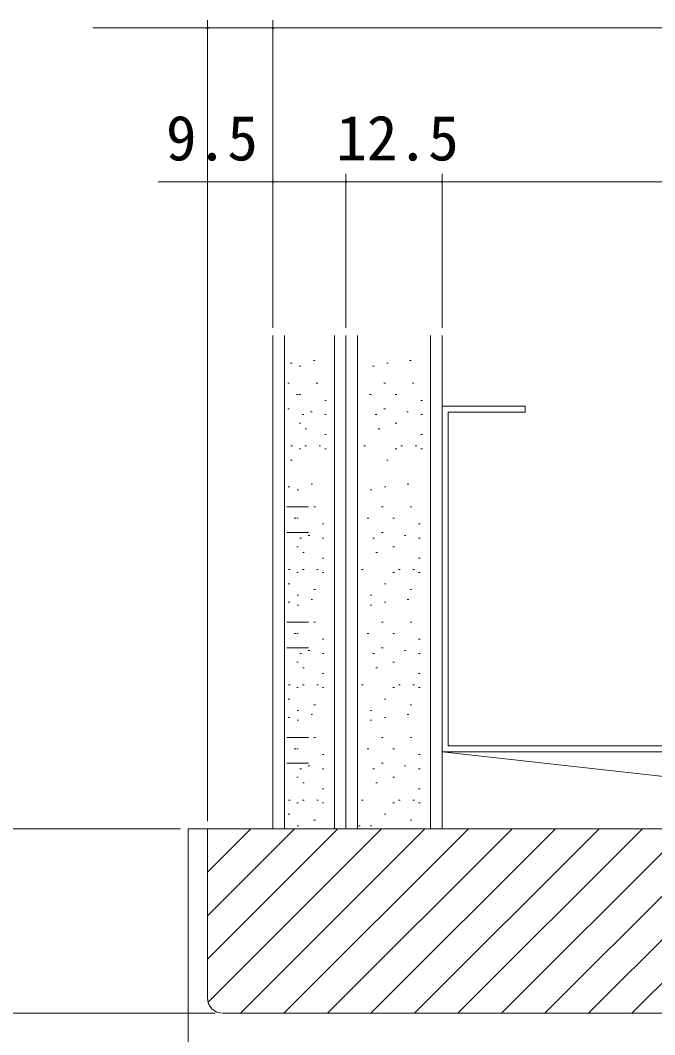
# Model space of a CAD drawing. Units: millimetres, scale not verified. Extents: x -1188 to -198, y -840 to 759.
# Drawn here: x -1039.7 to -957.2, y 294.7 to 426.7 of the extents above; entities that cross this region are included whole.
import ezdxf
from ezdxf.enums import TextEntityAlignment as Align

# ---------------------------------------------------------------- set-up
doc = ezdxf.new("R2010")
doc.units = ezdxf.units.MM
doc.header["$LTSCALE"] = 4
for name, color, linetype, lineweight in [('0-3_YKK_D', 6, 'Continuous', 9), ('0-5_YKK_12', 2, 'Continuous', 9), ('0-6_YSS_K', 3, 'Continuous', 9)]:
    doc.layers.add(name, color=color, linetype=linetype, lineweight=lineweight)
doc.styles.add('ＭＳ ゴシック', font='')
doc.styles.get('ＭＳ ゴシック').set_extended_font_data('MS Gothic')

msp = doc.modelspace()

# ---------------------------------------------------------------- linework, layer by layer
at = {"layer": '0-3_YKK_D'}
for p, q in [((-1015.367, 322.461), (-1015.367, 426.66)), ((-1006.867, 386.661), (-1006.867, 426.66)), ((-1006.867, 386.661), (-1006.867, 426.66)), ((-1015.367, 425.66), (-1030.267, 425.66)), ((-1006.867, 425.66), (-1015.367, 425.66)), ((-872.867, 425.66), (-1006.867, 425.66)), ((-1006.867, 386.661), (-1006.867, 406.661)), ((-997.367, 386.661), (-997.367, 406.661)), ((-997.367, 386.661), (-997.367, 406.661)), ((-984.867, 386.661), (-984.867, 406.661)), ((-984.867, 386.661), (-984.867, 406.661)), ((-1006.867, 405.661), (-1021.767, 405.661)), ((-997.367, 405.661), (-1006.867, 405.661)), ((-984.867, 405.661), (-997.367, 405.661)), ((-894.867, 405.661), (-984.867, 405.661)), ((-1018.867, 321.461), (-1058.867, 321.461)), ((-1018.867, 321.461), (-1058.867, 321.461)), ((-1014.367, 297.461), (-1058.867, 297.461)), ((-1020.867, 297.461), (-1058.867, 297.461)), ((-1020.867, 297.461), (-1058.867, 297.461))]:
    msp.add_line(p, q, dxfattribs=at)
for centre, start, end in [((-1015.367, 425.66), 0, 180), ((-1015.367, 425.66), 180, 0), ((-1006.867, 425.66), 0, 180), ((-1006.867, 425.66), 0, 180), ((-1006.867, 425.66), 180, 0), ((-1006.867, 425.66), 180, 0), ((-1006.867, 405.661), 0, 180), ((-1006.867, 405.661), 180, 0), ((-997.367, 405.661), 0, 180), ((-997.367, 405.661), 0, 180), ((-997.367, 405.661), 180, 0), ((-997.367, 405.661), 180, 0), ((-984.867, 405.661), 0, 180), ((-984.867, 405.661), 0, 180), ((-984.867, 405.661), 180, 0), ((-984.867, 405.661), 180, 0)]:
    msp.add_arc(centre, 0.106, start, end, dxfattribs=at)
at = {"layer": '0-5_YKK_12'}
for p, q in [((-1017.867, 147.349), (-1017.867, 321.461)), ((-1017.867, 321.461), (-861.867, 321.461))]:
    msp.add_line(p, q, dxfattribs=at)
at = {"layer": '0-6_YSS_K'}
for p, q in [((-1006.867, 385.661), (-1006.867, 321.461)), ((-1005.367, 321.461), (-1005.367, 385.661)), ((-998.867, 385.661), (-998.867, 321.461)), ((-997.367, 385.661), (-997.367, 321.461)), ((-997.367, 321.461), (-997.367, 385.661)), ((-995.867, 321.461), (-995.867, 385.661)), ((-986.367, 385.661), (-986.367, 321.461)), ((-984.867, 321.461), (-984.867, 385.661)), ((-1004.559, 382.025), (-1004.359, 382.025)), ((-1003.412, 381.654), (-1003.212, 381.654)), ((-1001.594, 382.395), (-1001.394, 382.395)), ((-993.912, 381.654), (-993.712, 381.654)), ((-992.059, 382.025), (-991.859, 382.025)), ((-989.094, 382.395), (-988.894, 382.395)), ((-1004.929, 379.43), (-1004.729, 379.43)), ((-1001.223, 379.43), (-1001.023, 379.43)), ((-992.429, 379.43), (-992.229, 379.43)), ((-988.723, 379.43), (-988.523, 379.43)), ((-1003.783, 377.948), (-1003.583, 377.948)), ((-1003.447, 377.948), (-1003.247, 377.948)), ((-994.283, 377.948), (-994.083, 377.948)), ((-990.947, 377.948), (-990.747, 377.948)), ((-1000.111, 377.206), (-999.911, 377.206)), ((-987.611, 377.206), (-987.411, 377.206)), ((-984.867, 376.461), (-984.867, 331.461)), ((-1004.929, 376.094), (-1004.729, 376.094)), ((-1003.041, 375.353), (-1002.841, 375.353)), ((-1001.964, 375.724), (-1001.764, 375.724)), ((-1000.111, 375.353), (-999.911, 375.353)), ((-993.541, 375.353), (-993.341, 375.353)), ((-992.429, 376.094), (-992.229, 376.094)), ((-989.464, 375.724), (-989.264, 375.724)), ((-987.611, 375.353), (-987.411, 375.353)), ((-984.067, 375.661), (-974.067, 375.661)), ((-984.067, 332.26), (-984.067, 375.661)), ((-1003.447, 374.241), (-1003.247, 374.241)), ((-990.947, 374.241), (-990.747, 374.241)), ((-1002.671, 373.5), (-1002.471, 373.5)), ((-1000.111, 372.759), (-999.911, 372.759)), ((-993.171, 373.5), (-992.971, 373.5)), ((-987.611, 372.759), (-987.411, 372.759)), ((-1004.524, 371.276), (-1004.324, 371.276)), ((-1002.706, 371.276), (-1002.506, 371.276)), ((-1000.852, 371.276), (-1000.652, 371.276)), ((-995.024, 371.276), (-994.824, 371.276)), ((-990.206, 371.276), (-990.006, 371.276)), ((-988.352, 371.276), (-988.152, 371.276)), ((-1003.447, 370.906), (-1003.247, 370.906)), ((-1000.111, 370.906), (-999.911, 370.906)), ((-990.947, 370.906), (-990.747, 370.906)), ((-987.611, 370.906), (-987.411, 370.906)), ((-1004.559, 369.423), (-1004.359, 369.423)), ((-992.059, 369.423), (-991.859, 369.423)), ((-1004.863, 365.942), (-1004.663, 365.942)), ((-1001.898, 366.313), (-1001.698, 366.313)), ((-992.363, 365.942), (-992.163, 365.942)), ((-989.398, 366.313), (-989.198, 366.313)), ((-1003.716, 365.571), (-1003.516, 365.571)), ((-994.216, 365.571), (-994.016, 365.571)), ((-1002.233, 363.348), (-1005.033, 363.348)), ((-1001.527, 363.348), (-1001.327, 363.348)), ((-992.733, 363.348), (-992.533, 363.348)), ((-989.027, 363.348), (-988.827, 363.348)), ((-1004.086, 361.865), (-1003.886, 361.865)), ((-1003.751, 361.865), (-1003.551, 361.865)), ((-994.586, 361.865), (-994.386, 361.865)), ((-991.251, 361.865), (-991.051, 361.865)), ((-1000.415, 361.124), (-1000.215, 361.124)), ((-987.915, 361.124), (-987.715, 361.124)), ((-1002.233, 360.012), (-1005.033, 360.012)), ((-1003.345, 359.271), (-1003.145, 359.271)), ((-1002.268, 359.641), (-1002.068, 359.641)), ((-1000.415, 359.271), (-1000.215, 359.271)), ((-993.845, 359.271), (-993.645, 359.271)), ((-992.733, 360.012), (-992.533, 360.012)), ((-989.768, 359.641), (-989.568, 359.641)), ((-987.915, 359.271), (-987.715, 359.271)), ((-1003.751, 358.159), (-1003.551, 358.159)), ((-991.251, 358.159), (-991.051, 358.159)), ((-1002.975, 357.418), (-1002.775, 357.418)), ((-1000.415, 356.676), (-1000.215, 356.676)), ((-993.475, 357.418), (-993.275, 357.418)), ((-987.915, 356.676), (-987.715, 356.676)), ((-1004.828, 355.194), (-1004.628, 355.194)), ((-1003.01, 355.194), (-1002.81, 355.194)), ((-1001.156, 355.194), (-1000.956, 355.194)), ((-995.328, 355.194), (-995.128, 355.194)), ((-990.51, 355.194), (-990.31, 355.194)), ((-988.656, 355.194), (-988.456, 355.194)), ((-1003.751, 354.823), (-1003.551, 354.823)), ((-1000.415, 354.823), (-1000.215, 354.823)), ((-991.251, 354.823), (-991.051, 354.823)), ((-987.915, 354.823), (-987.715, 354.823)), ((-1004.863, 353.341), (-1004.663, 353.341)), ((-1001.527, 352.599), (-1001.327, 352.599)), ((-992.363, 353.341), (-992.163, 353.341)), ((-989.027, 352.599), (-988.827, 352.599)), ((-1003.716, 351.858), (-1003.516, 351.858)), ((-1001.898, 351.313), (-1001.698, 351.313)), ((-994.216, 351.858), (-994.016, 351.858)), ((-989.398, 351.313), (-989.198, 351.313)), ((-1004.863, 350.942), (-1004.663, 350.942)), ((-1003.716, 350.571), (-1003.516, 350.571)), ((-994.216, 350.571), (-994.016, 350.571)), ((-992.363, 350.942), (-992.163, 350.942)), ((-1002.233, 348.348), (-1005.033, 348.348)), ((-1001.527, 348.348), (-1001.327, 348.348)), ((-992.733, 348.348), (-992.533, 348.348)), ((-989.027, 348.348), (-988.827, 348.348)), ((-1004.086, 346.865), (-1003.886, 346.865)), ((-1003.751, 346.865), (-1003.551, 346.865)), ((-1000.415, 346.124), (-1000.215, 346.124)), ((-994.586, 346.865), (-994.386, 346.865)), ((-991.251, 346.865), (-991.051, 346.865)), ((-987.915, 346.124), (-987.715, 346.124)), ((-1002.233, 345.012), (-1005.033, 345.012)), ((-1002.268, 344.641), (-1002.068, 344.641)), ((-992.733, 345.012), (-992.533, 345.012)), ((-989.768, 344.641), (-989.568, 344.641)), ((-1003.345, 344.271), (-1003.145, 344.271)), ((-1000.415, 344.271), (-1000.215, 344.271)), ((-993.845, 344.271), (-993.645, 344.271)), ((-987.915, 344.271), (-987.715, 344.271)), ((-1003.751, 343.159), (-1003.551, 343.159)), ((-1002.975, 342.418), (-1002.775, 342.418)), ((-993.475, 342.418), (-993.275, 342.418)), ((-991.251, 343.159), (-991.051, 343.159)), ((-1000.415, 341.676), (-1000.215, 341.676)), ((-987.915, 341.676), (-987.715, 341.676)), ((-1004.828, 340.194), (-1004.628, 340.194)), ((-1003.751, 339.823), (-1003.551, 339.823)), ((-1003.01, 340.194), (-1002.81, 340.194)), ((-1001.156, 340.194), (-1000.956, 340.194)), ((-1000.415, 339.823), (-1000.215, 339.823)), ((-995.328, 340.194), (-995.128, 340.194)), ((-991.251, 339.823), (-991.051, 339.823)), ((-990.51, 340.194), (-990.31, 340.194)), ((-988.656, 340.194), (-988.456, 340.194)), ((-987.915, 339.823), (-987.715, 339.823)), ((-1004.863, 338.341), (-1004.663, 338.341)), ((-992.363, 338.341), (-992.163, 338.341)), ((-1003.716, 336.858), (-1003.516, 336.858)), ((-1001.527, 337.599), (-1001.327, 337.599)), ((-994.216, 336.858), (-994.016, 336.858)), ((-989.027, 337.599), (-988.827, 337.599)), ((-1004.863, 335.942), (-1004.663, 335.942)), ((-1003.716, 335.571), (-1003.516, 335.571)), ((-1001.898, 336.313), (-1001.698, 336.313)), ((-994.216, 335.571), (-994.016, 335.571)), ((-992.363, 335.942), (-992.163, 335.942)), ((-989.398, 336.313), (-989.198, 336.313)), ((-1002.233, 333.347), (-1005.033, 333.347)), ((-1001.527, 333.347), (-1001.327, 333.347)), ((-992.733, 333.347), (-992.533, 333.347)), ((-989.027, 333.347), (-988.827, 333.347)), ((-1004.086, 331.865), (-1003.886, 331.865)), ((-1003.751, 331.865), (-1003.551, 331.865)), ((-994.586, 331.865), (-994.386, 331.865)), ((-991.251, 331.865), (-991.051, 331.865)), ((-894.867, 331.461), (-984.867, 331.461)), ((-984.867, 331.461), (-984.867, 321.461)), ((-895.667, 332.26), (-984.067, 332.26)), ((-1002.233, 330.012), (-1005.033, 330.012)), ((-1000.415, 331.124), (-1000.215, 331.124)), ((-992.733, 330.012), (-992.533, 330.012)), ((-987.915, 331.124), (-987.715, 331.124)), ((-1003.345, 329.271), (-1003.145, 329.271)), ((-1002.268, 329.641), (-1002.068, 329.641)), ((-1000.415, 329.271), (-1000.215, 329.271)), ((-993.845, 329.271), (-993.645, 329.271)), ((-989.768, 329.641), (-989.568, 329.641)), ((-987.915, 329.271), (-987.715, 329.271)), ((-1003.751, 328.159), (-1003.551, 328.159)), ((-1002.975, 327.418), (-1002.775, 327.418)), ((-993.475, 327.418), (-993.275, 327.418)), ((-991.251, 328.159), (-991.051, 328.159)), ((-1000.415, 326.676), (-1000.215, 326.676)), ((-987.915, 326.676), (-987.715, 326.676)), ((-1004.828, 325.194), (-1004.628, 325.194)), ((-1003.751, 324.823), (-1003.551, 324.823)), ((-1003.01, 325.194), (-1002.81, 325.194)), ((-1001.156, 325.194), (-1000.956, 325.194)), ((-1000.415, 324.823), (-1000.215, 324.823)), ((-995.328, 325.194), (-995.128, 325.194)), ((-991.251, 324.823), (-991.051, 324.823)), ((-990.51, 325.194), (-990.31, 325.194)), ((-988.656, 325.194), (-988.456, 325.194)), ((-987.915, 324.823), (-987.715, 324.823)), ((-1004.863, 323.341), (-1004.663, 323.341)), ((-1001.527, 322.599), (-1001.327, 322.599)), ((-992.363, 323.341), (-992.163, 323.341)), ((-989.027, 322.599), (-988.827, 322.599)), ((-1015.367, 321.461), (-1015.367, 299.461)), ((-990.367, 321.461), (-1015.367, 321.461)), ((-1015.367, 304.49), (-998.396, 321.461)), ((-1015.367, 310.147), (-1004.053, 321.461)), ((-1015.367, 315.804), (-1009.71, 321.461)), ((-1015.289, 298.91), (-992.739, 321.461)), ((-1011.082, 297.461), (-987.082, 321.461)), ((-1006.867, 321.461), (-997.367, 321.461)), ((-1005.426, 297.461), (-981.426, 321.461)), ((-992.367, 321.461), (-1004.867, 321.461)), ((-1003.716, 321.858), (-1003.516, 321.858)), ((-999.769, 297.461), (-975.769, 321.461)), ((-997.367, 321.461), (-984.867, 321.461)), ((-995.518, 321.858), (-995.718, 321.858)), ((-994.216, 321.858), (-994.016, 321.858)), ((-994.112, 297.461), (-970.112, 321.461)), ((-889.367, 321.461), (-990.367, 321.461)), ((-988.455, 297.461), (-964.455, 321.461)), ((-984.867, 321.461), (-894.867, 321.461)), ((-982.798, 297.461), (-958.798, 321.461)), ((-977.141, 297.461), (-953.141, 321.461)), ((-971.484, 297.461), (-947.484, 321.461)), ((-965.828, 297.461), (-941.828, 321.461)), ((-960.171, 297.461), (-936.171, 321.461)), ((-1013.367, 297.461), (-935.367, 297.461))]:
    msp.add_line(p, q, dxfattribs=at)
for points in [[(-974.067, 375.661), (-974.067, 376.461), (-984.867, 376.461)], [(-894.867, 331.461), (-984.867, 331.461), (-894.867, 321.461)]]:
    msp.add_lwpolyline(points, dxfattribs=at)
msp.add_arc((-1013.367, 299.461), 2, 180, 269.99998, dxfattribs=at)

# ---------------------------------------------------------------- texts
at = {"layer": '0-3_YKK_D', "color": 4, "style": 'ＭＳ ゴシック'}
for s, p in [('9.5', (-1020.767, 406.661)), ('12.5', (-998.637, 406.661))]:
    msp.add_text(s, height=5.865, dxfattribs=at).set_placement(p, align=Align.BOTTOM_LEFT)

doc.saveas('drawing.dxf')
